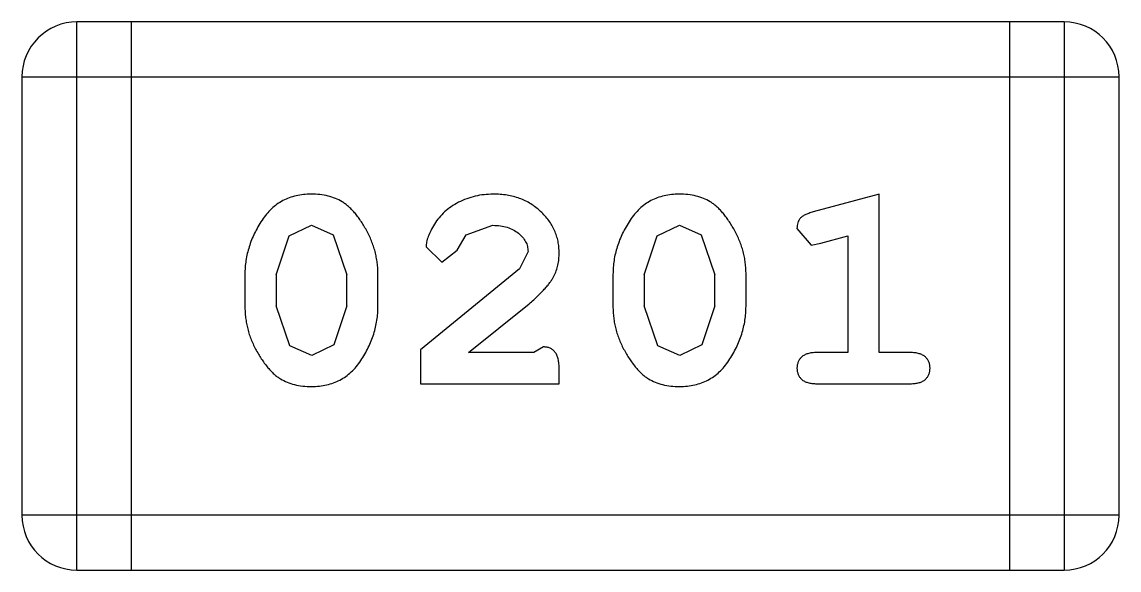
# Model space of a CAD drawing. Header units: millimetres. Extents: x -67 to 102, y -58 to 29.
# Drawn here: x 58.987 to 59.597, y 0.319 to 0.624 of the extents above; entities that cross this region are included whole.
import ezdxf

# ---------------------------------------------------------------- set-up
doc = ezdxf.new("R2010")
doc.units = ezdxf.units.MM
doc.header["$LTSCALE"] = 1.21
doc.header["$MEASUREMENT"] = 0
doc.layers.get('0').update_dxf_attribs({"linetype": 'CONTINUOUS'})

msp = doc.modelspace()

# ---------------------------------------------------------------- linework, layer by layer
at = {"color": 7, "linetype": 'Continuous'}
for p, q in [((59.0178, 0.31949), (59.0178, 0.62429)), ((59.56644, 0.62429), (59.0178, 0.62429)), ((59.04828, 0.31949), (59.04828, 0.62429)), ((59.53596, 0.62429), (59.53596, 0.31949)), ((59.56644, 0.62429), (59.56644, 0.31949)), ((58.98732, 0.59381), (58.98732, 0.34997)), ((58.98732, 0.59381), (59.59692, 0.59381)), ((59.59692, 0.34997), (59.59692, 0.59381)), ((59.46359, 0.52852), (59.42702, 0.51864)), ((59.46359, 0.44043), (59.46359, 0.52852)), ((59.13576, 0.50542), (59.14812, 0.51122)), ((59.14812, 0.51122), (59.16027, 0.50593)), ((59.23416, 0.50584), (59.24903, 0.51122)), ((59.34027, 0.50542), (59.35264, 0.51122)), ((59.35264, 0.51122), (59.36478, 0.50593)), ((59.41797, 0.50947), (59.42586, 0.50021)), ((59.12851, 0.48364), (59.13576, 0.50542)), ((59.16027, 0.50593), (59.16784, 0.48364)), ((59.22919, 0.49733), (59.23416, 0.50584)), ((59.33302, 0.48364), (59.34027, 0.50542)), ((59.36478, 0.50593), (59.37235, 0.48364)), ((59.42586, 0.50021), (59.43127, 0.50124)), ((59.43127, 0.50124), (59.44629, 0.50539)), ((59.44629, 0.50539), (59.44629, 0.44043)), ((59.21189, 0.4992), (59.22071, 0.49077)), ((59.22071, 0.49077), (59.22919, 0.49733)), ((59.26852, 0.49669), (59.26375, 0.48698)), ((59.1112, 0.48391), (59.1112, 0.46616)), ((59.12851, 0.48364), (59.12851, 0.46643)), ((59.16784, 0.46643), (59.16784, 0.48364)), ((59.18514, 0.46616), (59.18514, 0.48391)), ((59.26375, 0.48698), (59.20874, 0.442)), ((59.31572, 0.48391), (59.31572, 0.46616)), ((59.33302, 0.48364), (59.33302, 0.46643)), ((59.37235, 0.46643), (59.37235, 0.48364)), ((59.38965, 0.46616), (59.38965, 0.48391)), ((59.13615, 0.44414), (59.12851, 0.46643)), ((59.16784, 0.46643), (59.16059, 0.44465)), ((59.23548, 0.44043), (59.26906, 0.46746)), ((59.34066, 0.44414), (59.33302, 0.46643)), ((59.37235, 0.46643), (59.3651, 0.44465)), ((59.1483, 0.43885), (59.13615, 0.44414)), ((59.16059, 0.44465), (59.1483, 0.43885)), ((59.20874, 0.442), (59.20874, 0.42312)), ((59.27167, 0.44043), (59.23548, 0.44043)), ((59.27717, 0.44357), (59.27167, 0.44043)), ((59.35281, 0.43885), (59.34066, 0.44414)), ((59.3651, 0.44465), (59.35281, 0.43885)), ((59.44629, 0.44043), (59.42898, 0.44043)), ((59.4809, 0.44043), (59.46359, 0.44043)), ((59.28583, 0.42312), (59.28583, 0.43099)), ((59.20874, 0.42312), (59.28583, 0.42312)), ((59.42898, 0.42312), (59.4809, 0.42312)), ((59.59692, 0.34997), (58.98732, 0.34997)), ((59.0178, 0.31949), (59.56644, 0.31949))]:
    msp.add_line(p, q, dxfattribs=at)
for centre, start, end in [((59.0178, 0.59381), 90.00001, 180.00001), ((59.56644, 0.59381), 0.00001, 90.00001), ((59.0178, 0.34997), 180.00001, 270.00001), ((59.56644, 0.34997), 270.00001, 0.00001)]:
    msp.add_arc(centre, 0.03048, start, end, dxfattribs=at)
for points, knots in [([(59.148, 0.52852), (59.14656, 0.52849), (59.14376, 0.52841), (59.13967, 0.5277), (59.13584, 0.52658), (59.13226, 0.525), (59.12896, 0.52292), (59.12591, 0.52042), (59.12312, 0.51745), (59.12066, 0.51406), (59.11846, 0.51047), (59.11654, 0.50678), (59.11488, 0.50308), (59.11355, 0.49931), (59.11248, 0.49552), (59.11175, 0.49168), (59.11129, 0.48781), (59.11123, 0.48521), (59.1112, 0.48391)], [0, 0, 0, 0, 0.06692, 0.130834, 0.19258, 0.252759, 0.312631, 0.373411, 0.436359, 0.501894, 0.568244, 0.632472, 0.69556, 0.757163, 0.818592, 0.878885, 0.939235, 1, 1, 1, 1]), ([(59.18514, 0.48391), (59.18512, 0.48498), (59.18508, 0.48713), (59.18479, 0.49032), (59.18425, 0.49345), (59.18359, 0.49656), (59.18266, 0.49961), (59.18155, 0.50262), (59.18026, 0.50559), (59.17876, 0.50846), (59.17716, 0.51119), (59.17553, 0.51375), (59.17387, 0.51607), (59.1722, 0.51818), (59.17049, 0.52003), (59.16878, 0.52168), (59.16705, 0.5231), (59.16468, 0.52467), (59.16151, 0.52627), (59.15734, 0.52758), (59.15279, 0.52838), (59.14964, 0.52847), (59.148, 0.52852)], [0, 0, 0, 0, 0.049855, 0.099516, 0.148482, 0.19758, 0.246804, 0.296268, 0.346517, 0.397047, 0.446826, 0.49336, 0.537801, 0.579207, 0.617974, 0.654833, 0.689171, 0.722088, 0.786392, 0.853518, 0.924186, 1, 1, 1, 1]), ([(59.24915, 0.52852), (59.24745, 0.52846), (59.2441, 0.52835), (59.23916, 0.52749), (59.23441, 0.52606), (59.22992, 0.52408), (59.22577, 0.52165), (59.22213, 0.51877), (59.21898, 0.51553), (59.21647, 0.51195), (59.2145, 0.50839), (59.21303, 0.50507), (59.2121, 0.50204), (59.21195, 0.5001), (59.21189, 0.4992)], [0, 0, 0, 0, 0.098286, 0.193983, 0.289056, 0.384352, 0.477435, 0.566197, 0.652355, 0.737986, 0.818188, 0.887401, 0.94802, 1, 1, 1, 1]), ([(59.28583, 0.49576), (59.28579, 0.49687), (59.28572, 0.49907), (59.28525, 0.50231), (59.28442, 0.50541), (59.2833, 0.50839), (59.28183, 0.51124), (59.28005, 0.51395), (59.27795, 0.51654), (59.27556, 0.51898), (59.27291, 0.52121), (59.27006, 0.52319), (59.26701, 0.52484), (59.2638, 0.52621), (59.26039, 0.52722), (59.25681, 0.528), (59.25304, 0.52844), (59.25046, 0.5285), (59.24915, 0.52852)], [0, 0, 0, 0, 0.060981, 0.120256, 0.178148, 0.236115, 0.293993, 0.352864, 0.413358, 0.476056, 0.539296, 0.602396, 0.665116, 0.728325, 0.792919, 0.859317, 0.928302, 1, 1, 1, 1]), ([(59.35251, 0.52852), (59.35108, 0.52849), (59.34827, 0.52841), (59.34418, 0.5277), (59.34035, 0.52658), (59.33677, 0.525), (59.33347, 0.52292), (59.33042, 0.52042), (59.32763, 0.51745), (59.32517, 0.51406), (59.32297, 0.51047), (59.32105, 0.50678), (59.31939, 0.50308), (59.31806, 0.49931), (59.31699, 0.49552), (59.31626, 0.49168), (59.3158, 0.48781), (59.31574, 0.48521), (59.31572, 0.48391)], [0, 0, 0, 0, 0.06692, 0.130834, 0.19258, 0.252759, 0.312631, 0.373411, 0.436359, 0.501894, 0.568244, 0.632472, 0.69556, 0.757163, 0.818592, 0.878885, 0.939235, 1, 1, 1, 1]), ([(59.38965, 0.48391), (59.38963, 0.48498), (59.38959, 0.48713), (59.3893, 0.49032), (59.38877, 0.49345), (59.3881, 0.49656), (59.38718, 0.49961), (59.38606, 0.50262), (59.38477, 0.50559), (59.38327, 0.50846), (59.38167, 0.51119), (59.38004, 0.51375), (59.37838, 0.51607), (59.37671, 0.51818), (59.375, 0.52003), (59.3733, 0.52168), (59.37156, 0.5231), (59.36919, 0.52467), (59.36602, 0.52627), (59.36185, 0.52758), (59.3573, 0.52838), (59.35415, 0.52847), (59.35251, 0.52852)], [0, 0, 0, 0, 0.049855, 0.099516, 0.148482, 0.19758, 0.246804, 0.296268, 0.346517, 0.397047, 0.446826, 0.49336, 0.537801, 0.579207, 0.617974, 0.654833, 0.689171, 0.722088, 0.786392, 0.853518, 0.924186, 1, 1, 1, 1]), ([(59.42702, 0.51864), (59.42617, 0.51839), (59.42461, 0.51791), (59.42252, 0.51707), (59.42089, 0.51615), (59.4197, 0.51513), (59.4189, 0.51395), (59.41837, 0.51261), (59.41801, 0.51111), (59.41798, 0.51003), (59.41797, 0.50947)], [0, 0, 0, 0, 0.187321, 0.344927, 0.475328, 0.579604, 0.674244, 0.773631, 0.882025, 1, 1, 1, 1]), ([(59.24903, 0.51122), (59.25043, 0.51117), (59.25313, 0.51109), (59.25694, 0.51024), (59.26033, 0.50886), (59.2632, 0.50694), (59.26552, 0.50468), (59.26728, 0.5022), (59.26831, 0.4995), (59.26845, 0.49763), (59.26852, 0.49669)], [0, 0, 0, 0, 0.156344, 0.299348, 0.4327, 0.561, 0.682299, 0.791883, 0.89611, 1, 1, 1, 1]), ([(59.26906, 0.46746), (59.26994, 0.46824), (59.27163, 0.46972), (59.274, 0.47194), (59.27611, 0.47406), (59.27799, 0.47604), (59.2796, 0.47791), (59.28095, 0.47968), (59.28207, 0.48132), (59.28319, 0.48337), (59.28426, 0.48593), (59.28518, 0.48909), (59.28573, 0.49239), (59.28579, 0.49462), (59.28583, 0.49576)], [0, 0, 0, 0, 0.103002, 0.197728, 0.285279, 0.365235, 0.437224, 0.502446, 0.560545, 0.611446, 0.707576, 0.80349, 0.900532, 1, 1, 1, 1]), ([(59.1112, 0.46616), (59.11122, 0.46509), (59.11126, 0.46296), (59.11157, 0.45978), (59.11205, 0.45665), (59.11275, 0.45356), (59.11362, 0.45051), (59.11476, 0.44753), (59.11601, 0.44456), (59.11749, 0.44168), (59.11906, 0.43895), (59.12069, 0.4364), (59.12234, 0.4341), (59.12398, 0.43198), (59.12568, 0.43013), (59.12738, 0.42845), (59.12911, 0.42703), (59.13148, 0.42544), (59.13466, 0.42383), (59.13885, 0.42252), (59.14342, 0.42169), (59.1466, 0.4216), (59.14825, 0.42155)], [0, 0, 0, 0, 0.049886, 0.09882, 0.148132, 0.19689, 0.246038, 0.295176, 0.345305, 0.395692, 0.445312, 0.491875, 0.535813, 0.577009, 0.616081, 0.652689, 0.687585, 0.720206, 0.785062, 0.85223, 0.923759, 1, 1, 1, 1]), ([(59.14825, 0.42155), (59.14969, 0.42159), (59.15251, 0.42166), (59.1566, 0.42237), (59.16044, 0.42349), (59.16401, 0.42509), (59.16734, 0.42711), (59.17038, 0.42963), (59.17319, 0.43257), (59.17564, 0.43596), (59.17783, 0.43956), (59.17979, 0.44323), (59.18144, 0.44695), (59.18281, 0.45071), (59.18383, 0.45452), (59.18461, 0.45836), (59.18506, 0.46225), (59.18511, 0.46486), (59.18514, 0.46616)], [0, 0, 0, 0, 0.067217, 0.131051, 0.19272, 0.252824, 0.312745, 0.373449, 0.436041, 0.501494, 0.567761, 0.632087, 0.695096, 0.757109, 0.817993, 0.878657, 0.939311, 1, 1, 1, 1]), ([(59.31572, 0.46616), (59.31573, 0.46509), (59.31577, 0.46296), (59.31608, 0.45978), (59.31656, 0.45665), (59.31726, 0.45356), (59.31813, 0.45051), (59.31927, 0.44753), (59.32052, 0.44456), (59.322, 0.44168), (59.32358, 0.43895), (59.3252, 0.4364), (59.32685, 0.4341), (59.32849, 0.43198), (59.33019, 0.43013), (59.33189, 0.42845), (59.33362, 0.42703), (59.33599, 0.42544), (59.33917, 0.42383), (59.34336, 0.42252), (59.34793, 0.42169), (59.35112, 0.4216), (59.35276, 0.42155)], [0, 0, 0, 0, 0.049886, 0.09882, 0.148132, 0.19689, 0.246038, 0.295176, 0.345305, 0.395692, 0.445312, 0.491875, 0.535813, 0.577009, 0.616081, 0.652689, 0.687585, 0.720206, 0.785062, 0.85223, 0.923759, 1, 1, 1, 1]), ([(59.35276, 0.42155), (59.3542, 0.42159), (59.35702, 0.42166), (59.36111, 0.42237), (59.36495, 0.42349), (59.36852, 0.42509), (59.37185, 0.42711), (59.37489, 0.42963), (59.3777, 0.43257), (59.38015, 0.43596), (59.38234, 0.43956), (59.3843, 0.44323), (59.38595, 0.44695), (59.38732, 0.45071), (59.38834, 0.45452), (59.38912, 0.45836), (59.38957, 0.46225), (59.38962, 0.46486), (59.38965, 0.46616)], [0, 0, 0, 0, 0.067217, 0.131051, 0.19272, 0.252824, 0.312745, 0.373449, 0.436041, 0.501494, 0.567761, 0.632087, 0.695096, 0.757109, 0.817993, 0.878657, 0.939311, 1, 1, 1, 1]), ([(59.28583, 0.43099), (59.2858, 0.43205), (59.28576, 0.43403), (59.28532, 0.43674), (59.28466, 0.43898), (59.28359, 0.44072), (59.28227, 0.44202), (59.28075, 0.44292), (59.27903, 0.44349), (59.27781, 0.44355), (59.27717, 0.44357)], [0, 0, 0, 0, 0.1844, 0.34094, 0.473574, 0.586824, 0.690029, 0.789175, 0.890445, 1, 1, 1, 1]), ([(59.42898, 0.44043), (59.42809, 0.4404), (59.42641, 0.44036), (59.42408, 0.4399), (59.42212, 0.43914), (59.42055, 0.43808), (59.41941, 0.43674), (59.41857, 0.43525), (59.41807, 0.43357), (59.418, 0.43238), (59.41797, 0.43177)], [0, 0, 0, 0, 0.169102, 0.317658, 0.446239, 0.563118, 0.671828, 0.776546, 0.884858, 1, 1, 1, 1]), ([(59.49191, 0.43177), (59.49188, 0.43238), (59.49181, 0.43357), (59.49131, 0.43525), (59.49047, 0.43675), (59.4893, 0.43807), (59.48776, 0.43915), (59.4858, 0.4399), (59.48347, 0.44036), (59.48179, 0.4404), (59.4809, 0.44043)], [0, 0, 0, 0, 0.11517, 0.223509, 0.328254, 0.438012, 0.553651, 0.682263, 0.830856, 1, 1, 1, 1]), ([(59.41797, 0.43177), (59.418, 0.43116), (59.41807, 0.42998), (59.41857, 0.42829), (59.41941, 0.42679), (59.42055, 0.42544), (59.42212, 0.42437), (59.42408, 0.42365), (59.4264, 0.42318), (59.42809, 0.42314), (59.42898, 0.42312)], [0, 0, 0, 0, 0.115051, 0.223278, 0.329269, 0.437893, 0.554681, 0.682591, 0.83103, 1, 1, 1, 1]), ([(59.4809, 0.42312), (59.48179, 0.42314), (59.48348, 0.42318), (59.4858, 0.42365), (59.48776, 0.42436), (59.4893, 0.42546), (59.49048, 0.42678), (59.4913, 0.4283), (59.49181, 0.42998), (59.49188, 0.43116), (59.49191, 0.43177)], [0, 0, 0, 0, 0.169012, 0.317488, 0.445429, 0.560977, 0.67065, 0.776666, 0.88492, 1, 1, 1, 1])]:
    msp.add_open_spline(points, degree=3, knots=knots, dxfattribs=at)

doc.saveas('drawing.dxf')
